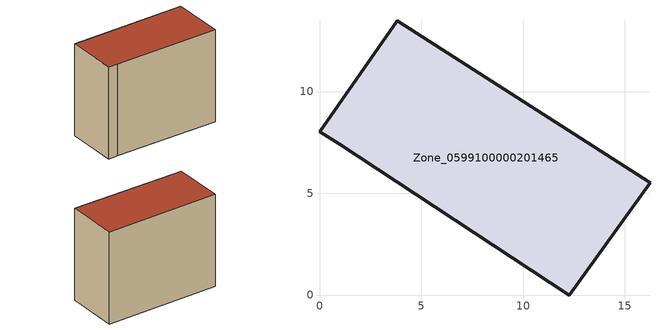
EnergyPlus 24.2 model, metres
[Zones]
Zone_0599100000201465
 floor ground (C_G): 12.27,0 0.99,7.41 0,8.04 3.82,13.47 16.24,5.52 z0
 wall outside (C_F): 0.99,7.41 12.27,0 16.24,5.52 3.82,13.47 0,8.04 0.99,7.41 z0:11.48
 roof outside (C_R): 16.24,5.52 3.82,13.47 0,8.04 0.99,7.41 12.27,0 z11.48
[BUILDING]
Pand.0599100000201465: North Axis=0; Terrain=City; Loads Convergence Tolerance Value=0.04; Temperature Convergence Tolerance Value=0.4; Solar Distribution=FullExterior; Maximum Number of Warmup Days=25; Minimum Number of Warmup Days=1
[Site:Location]
Rotterdam.The.Hague.AP_ZH_NLD Design_Conditions: Latitude=51.96; Longitude=4.45; Time Zone=1; Elevation=-4.5
[SITE:GROUNDTEMPERATURE:BUILDINGSURFACE]
18, 18, 18, 18, 18, 18, 18, 18, 18, 18, 18, 18
[MATERIAL] Thermal Absorptance=0.9; Solar Absorptance=0.7; Visible Absorptance=0.7
Name | Roughness | Thickness | Conductivity | Density | Specific Heat
G.TI.1946 | MediumSmooth | 0.15 | 1 | 540 | 1210
F.TI.1946 | Rough | 0.3 | 0.857143 | 1920 | 840
R.TI.1946 | MediumRough | 0.2 | 0.1 | 1500 | 1000
[CONSTRUCTION]
C_G: G.TI.1946
C_F: F.TI.1946
C_R: R.TI.1946
[ZONE]
Zone_0599100000201465: Type=1; Multiplier=1; Ceiling Height=Autocalculate; Volume=Autocalculate; Floor Area=autocalculate; Part of Total Floor Area=Yes
[ZONEINFILTRATION:DESIGNFLOWRATE]
Infil_Zone_0599100000201465: Zone or ZoneList or Space or SpaceList=Zone_0599100000201465; Schedule=AlwaysOn; Design Flow Rate Calculation Method=Flow/Area; Flow Rate per Floor Area=0.003; Constant Term Coefficient=1; Temperature Term Coefficient=0; Velocity Term Coefficient=0; Velocity Squared Term Coefficient=0
[HVACTEMPLATE:ZONE:IDEALLOADSAIRSYSTEM]
Zone_0599100000201465: Maximum Heating Supply Air Temperature=50; Minimum Cooling Supply Air Temperature=13; Maximum Heating Supply Air Humidity Ratio=0.0156; Minimum Cooling Supply Air Humidity Ratio=0.0077; Heating Limit=NoLimit; Cooling Limit=NoLimit; Dehumidification Control Type=ConstantSensibleHeatRatio; Cooling Sensible Heat Ratio=0.7; Dehumidification Setpoint=60; Humidification Control Type=None; Humidification Setpoint=30; Outdoor Air Method=None; Outdoor Air Flow Rate per Person=0.00944; Outdoor Air Flow Rate per Zone Floor Area=0; Outdoor Air Flow Rate per Zone=0; Demand Controlled Ventilation Type=None; Outdoor Air Economizer Type=NoEconomizer; Heat Recovery Type=None; Sensible Heat Recovery Effectiveness=0.7; Latent Heat Recovery Effectiveness=0.65
[ZONECONTROL:THERMOSTAT]
ThermostatControl_Zone_0599100000201465: Zone or ZoneList=Zone_0599100000201465; Control Type Schedule=DualSetpointControlType; Control 1=Thermostat_Zone_0599100000201465; Temperature Difference Between Cutout And Setpoint=0
[THERMOSTATSETPOINT:DUALSETPOINT]
Thermostat_Zone_0599100000201465: Heating Setpoint Temperature Schedule=HeatingSetpoint_Zone_0599100000201465; Cooling Setpoint Temperature Schedule=CoolingSetpoint_Zone_0599100000201465
[SCHEDULE:COMPACT]
HeatingSetpoint_Zone_0599100000201465: Through: 12/31, For: AllDays, Until: 24:00, 21
CoolingSetpoint_Zone_0599100000201465: Through: 12/31, For: AllDays, Until: 24:00, 24
DualSetpointControlType: Through: 12/31, For: AllDays, Until: 24:00, 4
AlwaysOn: Through: 12/31, For: AllDays, Until: 24:00, 1
